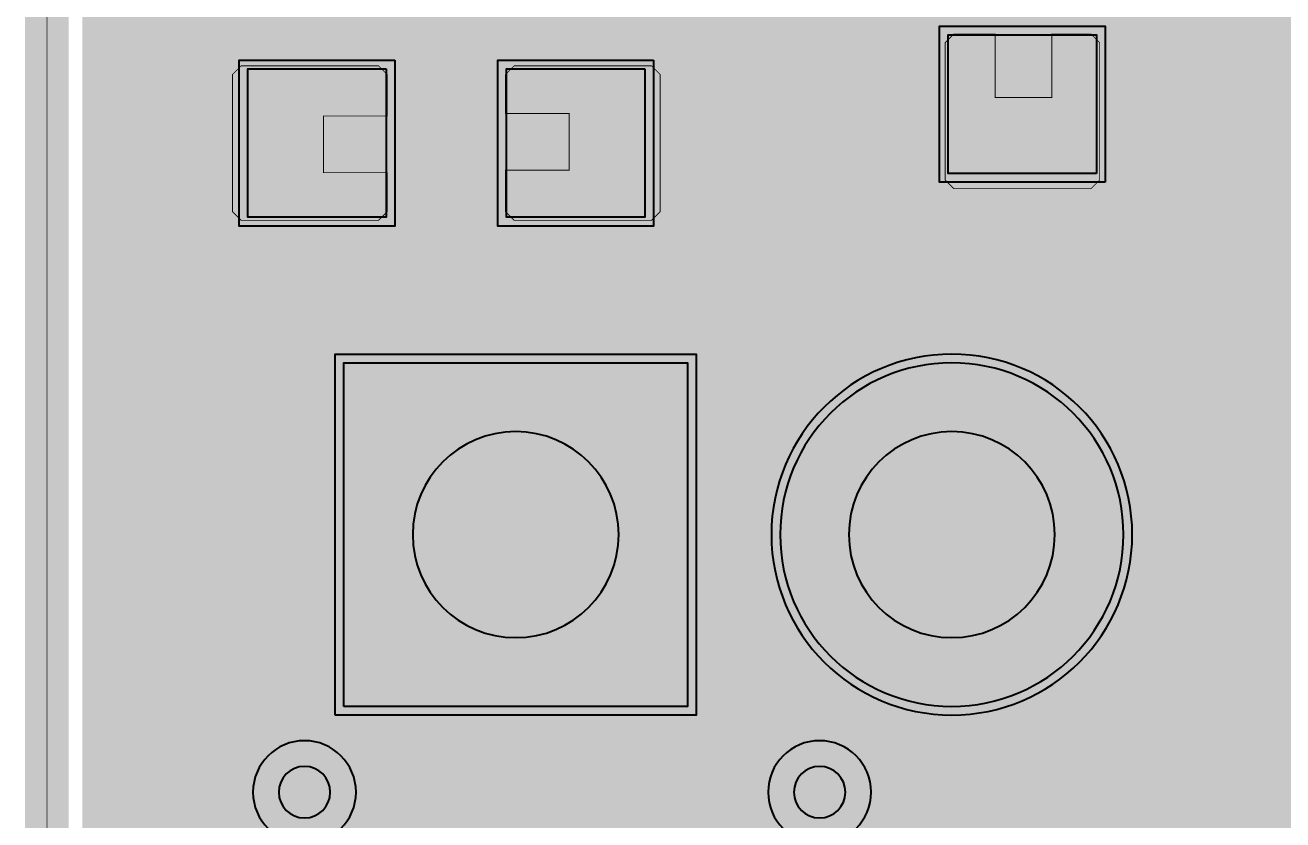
# Model space of a CAD drawing. Header units: millimetres. Extents: x -40 to 40, y -51 to 50.
# Drawn here: x -40.13 to -32.8, y -17.66 to -13.03 of the extents above; entities that cross this region are included whole.
import ezdxf

# ---------------------------------------------------------------- set-up
doc = ezdxf.new("R2010")
doc.units = ezdxf.units.MM
doc.header["$MEASUREMENT"] = 0
for name, color, linetype, true_color in [('Board-Outline-Layer', 7, 'Continuous', 0xff00ff), ('Bottom-Layer', 7, 'Continuous', 0x0000ff), ('Bottom-Paste-Mask-Layer', 7, 'Continuous', 0x800000), ('Bottom-Solder-Mask-Layer', 7, 'Continuous', 0xaa00ff), ('Hole-Layer', 7, 'Continuous', 0x222222), ('Inner1', 7, 'Continuous', 0x999966), ('Inner2', 7, 'Continuous', 0x008000), ('Multi-Layer', 7, 'Continuous', 0xc0c0c0), ('Top-Layer', 7, 'Continuous', 0xff0000), ('Top-Paste-Mask-Layer', 7, 'Continuous', 0x808080), ('Top-Silkscreen-Layer', 7, 'Continuous', 0xffcc00), ('Top-Solder-Mask-Layer', 7, 'Continuous', 0x800080)]:
    doc.layers.add(name, color=color, linetype=linetype, true_color=true_color)

msp = doc.modelspace()

# ---------------------------------------------------------------- hatches: boundary and pattern name
at = {"layer": 'Bottom-Layer'}
for points in [[(39.7689, 49.769), (39.7689, 29.1042), (33.5001, 29.1042), (33.4264, 29.0737), (33.3959, 29.0001), (33.3959, 14), (33.4264, 13.9264), (33.5001, 13.8959), (39.7689, 13.8959), (39.7689, -49.769), (-39.7689, -49.769), (-39.7689, 49.769)], [(-36.2701, -17.2312), (-36.1066, -17.1635), (-36.0389, -17), (-36.0389, -15), (-36.1066, -14.8366), (-36.2701, -14.7689), (-38.2701, -14.7689), (-38.4335, -14.8366), (-38.5012, -15), (-38.5012, -17), (-38.4335, -17.1635), (-38.2701, -17.2312)], [(-26.3239, -21.6271), (-26.1763, -21.3404), (-26.2218, -21.0211), (-26.4435, -20.787), (-26.7599, -20.7243), (-31.719, -15.7652), (-31.8265, -15.6934), (-31.9533, -15.6681), (-33.5445, -15.6681), (-33.7364, -15.2731), (-34.0548, -14.9706), (-34.4591, -14.7991), (-34.8978, -14.7804), (-35.3152, -14.9168), (-35.6582, -15.1911), (-35.883, -15.5683), (-35.9612, -16.0005), (-35.8827, -16.4326), (-35.6576, -16.8096), (-35.3144, -17.0837), (-34.8969, -17.2198), (-34.4582, -17.2008), (-34.054, -17.0289), (-33.7359, -16.7262), (-33.5443, -16.3311), (-32.0906, -16.3311), (-27.228, -21.1937), (-27.1644, -21.5099), (-26.9296, -21.731), (-26.6102, -21.7755)], [(-38.2701, -17), (-38.2701, -15), (-36.2701, -15), (-36.2701, -17)], [(-35.7301, -16, 1), (-33.7301, -16, 1)]]:
    msp.add_hatch(color=256, dxfattribs=at).paths.add_polyline_path(points)
at = {"layer": 'Bottom-Paste-Mask-Layer'}
for points in [[(-38.2701, -17), (-38.2701, -15), (-36.2701, -15), (-36.2701, -17)], [(-35.7301, -16, 1), (-33.7301, -16, 1)]]:
    msp.add_hatch(color=256, dxfattribs=at).paths.add_polyline_path(points)
at = {"layer": 'Bottom-Solder-Mask-Layer'}
for points in [[(-38.3209, -17.0508), (-38.3209, -14.9492), (-36.2193, -14.9492), (-36.2193, -17.0508)], [(-35.7809, -16, 1), (-33.6793, -16, 1)]]:
    msp.add_hatch(color=256, dxfattribs=at).paths.add_polyline_path(points)
at = {"layer": 'Hole-Layer'}
for points in [[(-37.8701, -16, 1), (-36.6701, -16, 1)], [(-35.3301, -16, 1), (-34.1301, -16, 1)]]:
    msp.add_hatch(color=256, dxfattribs=at).paths.add_polyline_path(points)
at = {"layer": 'Inner1'}
for points in [[(39.7689, 49.769), (39.7689, 29.1042), (33.5001, 29.1042), (33.4264, 29.0737), (33.3959, 29.0001), (33.3959, 14), (33.4264, 13.9264), (33.5001, 13.8959), (39.7689, 13.8959), (39.7689, -49.769), (-39.7689, -49.769), (-39.7689, 49.769)], [(-36.2701, -17.2312), (-36.1066, -17.1635), (-36.0389, -17), (-36.0389, -15), (-36.1066, -14.8366), (-36.2701, -14.7689), (-38.2701, -14.7689), (-38.4335, -14.8366), (-38.5012, -15), (-38.5012, -17), (-38.4335, -17.1635), (-38.2701, -17.2312)], [(-35.9612, -16), (-35.8675, -16.4712), (-35.6006, -16.8706), (-35.2012, -17.1375), (-34.7301, -17.2312), (-34.2589, -17.1375), (-33.8595, -16.8706), (-33.5926, -16.4712), (-33.4989, -16), (-33.5926, -15.5289), (-33.8595, -15.1295), (-34.2589, -14.8626), (-34.7301, -14.7689), (-35.2012, -14.8626), (-35.6006, -15.1295), (-35.8675, -15.5289)]]:
    msp.add_hatch(color=256, dxfattribs=at).paths.add_polyline_path(points)
at = {"layer": 'Inner2'}
for points in [[(39.7689, 49.769), (39.7689, 29.1042), (33.5001, 29.1042), (33.4264, 29.0737), (33.3959, 29.0001), (33.3959, 14), (33.4264, 13.9264), (33.5001, 13.8959), (39.7689, 13.8959), (39.7689, -49.769), (-39.7689, -49.769), (-39.7689, 49.769)], [(-36.2701, -17.2312), (-36.1066, -17.1635), (-36.0389, -17), (-36.0389, -15), (-36.1066, -14.8366), (-36.2701, -14.7689), (-38.2701, -14.7689), (-38.4335, -14.8366), (-38.5012, -15), (-38.5012, -17), (-38.4335, -17.1635), (-38.2701, -17.2312)], [(-35.9612, -16), (-35.8675, -16.4712), (-35.6006, -16.8706), (-35.2012, -17.1375), (-34.7301, -17.2312), (-34.2589, -17.1375), (-33.8595, -16.8706), (-33.5926, -16.4712), (-33.4989, -16), (-33.5926, -15.5289), (-33.8595, -15.1295), (-34.2589, -14.8626), (-34.7301, -14.7689), (-35.2012, -14.8626), (-35.6006, -15.1295), (-35.8675, -15.5289)]]:
    msp.add_hatch(color=256, dxfattribs=at).paths.add_polyline_path(points)
at = {"layer": 'Multi-Layer'}
for points in [[(-38.2701, -17), (-38.2701, -15), (-36.2701, -15), (-36.2701, -17)], [(-38.2701, -17), (-38.2701, -15), (-36.2701, -15), (-36.2701, -17)], [(-38.2701, -17), (-38.2701, -15), (-36.2701, -15), (-36.2701, -17)], [(-35.7301, -16, 1), (-33.7301, -16, 1)], [(-35.7301, -16, 1), (-33.7301, -16, 1)], [(-35.7301, -16, 1), (-33.7301, -16, 1)]]:
    msp.add_hatch(color=256, dxfattribs=at).paths.add_polyline_path(points)
at = {"layer": 'Top-Layer'}
for points in [[(39.7689, 49.769), (39.7689, 29.1042), (33.5001, 29.1042), (33.4264, 29.0737), (33.3959, 29.0001), (33.3959, 28.1773), (33.125, 28.1773), (33.0132, 28.1594), (32.9126, 28.1075), (32.812, 28.1594), (32.7002, 28.1773), (32.3002, 28.1773), (32.1956, 28.1616), (32.1001, 28.1162), (32.0046, 28.1616), (31.9001, 28.1773), (31.5001, 28.1773), (31.3345, 28.1367), (31.2065, 28.0242), (31.1548, 28.0437), (31.1, 28.0503), (30.7, 28.0503), (30.5846, 28.0194), (30.5, 27.9351), (30.4155, 28.0194), (30.3001, 28.0503), (29.9001, 28.0503), (29.7847, 28.0194), (29.7001, 27.9349), (29.6155, 28.0194), (29.5, 28.0503), (29.1, 28.0503), (28.9847, 28.0194), (28.9001, 27.9351), (28.8155, 28.0194), (28.7002, 28.0503), (28.3002, 28.0503), (28.1847, 28.0194), (28.1001, 27.9349), (28.0155, 28.0194), (27.9001, 28.0503), (27.5001, 28.0503), (27.3846, 28.0194), (27.3, 27.9349), (27.2154, 28.0194), (27.1, 28.0503), (26.7, 28.0503), (26.5846, 28.0194), (26.5, 27.9351), (26.4155, 28.0194), (26.3001, 28.0503), (25.9001, 28.0503), (25.7847, 28.0194), (25.7001, 27.9349), (25.6155, 28.0194), (25.5, 28.0503), (25.1, 28.0503), (25.0452, 28.0437), (24.9935, 28.0242), (24.8654, 28.1367), (24.6999, 28.1773), (24.2999, 28.1773), (24.2026, 28.1638), (24.1125, 28.1243), (24.0225, 28.1638), (23.9251, 28.1773), (23.2251, 28.1773), (23.1458, 28.1684), (23.0705, 28.1422), (23.003, 28.2679), (22.9044, 28.3711), (22.9044, 30.363), (23.0668, 30.5253), (23.117, 30.5071), (23.1702, 30.5009), (23.9766, 30.5009), (24.1401, 30.5686), (24.2078, 30.7321), (24.2078, 31.5961), (24.1401, 31.7595), (23.9766, 31.8272), (23.1702, 31.8272), (23.0067, 31.7595), (22.939, 31.5961), (22.939, 31.4947), (22.8096, 31.4674), (22.7011, 31.3917), (22.7011, 31.5961), (22.6821, 31.6876), (22.6285, 31.7642), (23.0634, 32.1991), (23.1152, 32.1796), (23.1702, 32.1729), (23.9766, 32.1729), (24.1401, 32.2406), (24.2078, 32.4041), (24.2078, 32.5059), (24.5899, 32.5059), (24.5899, 32.4101), (24.6576, 32.2466), (24.821, 32.1789), (24.8909, 32.1789), (24.8909, 31.8212), (24.821, 31.8212), (24.6576, 31.7535), (24.5899, 31.5901), (24.5899, 30.6901), (24.6324, 30.5565), (24.7442, 30.4721), (24.6906, 30.2112), (24.7703, 29.9571), (24.9633, 29.7737), (25.2211, 29.7069), (25.4788, 29.7737), (25.6718, 29.9572), (25.7515, 30.2112), (25.6979, 30.4721), (25.8097, 30.5565), (25.8522, 30.6901), (25.8522, 31.5901), (25.7845, 31.7535), (25.621, 31.8212), (25.5532, 31.8212), (25.5532, 32.1789), (25.621, 32.1789), (25.7845, 32.2466), (25.8522, 32.4101), (25.8522, 33.3101), (25.7845, 33.4735), (25.621, 33.5412), (24.821, 33.5412), (24.6576, 33.4735), (24.5899, 33.3101), (24.5899, 33.1682), (24.2078, 33.1682), (24.2078, 33.2681), (24.1401, 33.4315), (23.9766, 33.4992), (23.1702, 33.4992), (23.0067, 33.4315), (22.939, 33.2681), (22.939, 33.1682), (22.8095, 33.141), (22.7011, 33.0652), (22.7011, 33.2681), (22.6334, 33.4315), (22.4699, 33.4992), (21.7265, 33.4992), (21.6168, 33.711), (21.4255, 33.8534), (21.1911, 33.8978), (20.9609, 33.8351), (20.7814, 33.678), (20.6888, 33.4582), (19.949, 33.4582), (19.77, 33.4102), (19.6389, 33.2792), (19.5909, 33.1001), (19.5909, 32.3001), (19.6389, 32.121), (19.77, 31.9899), (19.949, 31.9419), (20.849, 31.9419), (21.0281, 31.9899), (21.1592, 32.121), (21.2072, 32.3001), (21.2072, 32.5963), (21.3111, 32.5296), (21.4323, 32.5056), (21.4323, 32.4041), (21.5, 32.2406), (21.6634, 32.1729), (22.1006, 32.1729), (22.0849, 32.1572), (22.067, 32.1572), (21.8333, 32.0606), (21.7359, 31.8272), (21.6634, 31.8272), (21.5, 31.7595), (21.4323, 31.5961), (21.4323, 30.8318), (21.0699, 30.8318), (21.0776, 30.8655), (21.0802, 30.9), (21.0802, 31.7), (21.0125, 31.8635), (20.849, 31.9312), (19.949, 31.9312), (19.7856, 31.8635), (19.7179, 31.7), (19.7179, 30.9), (19.7856, 30.7366), (19.949, 30.6689), (20.0672, 30.6689), (20.0928, 30.5429), (20.1643, 30.4361), (20.3217, 30.2787), (20.2264, 30.0306), (20.2631, 29.7673), (20.4228, 29.5548), (20.4228, 20.5841), (20.4481, 20.4573), (20.5199, 20.3497), (22.7856, 18.084), (22.8931, 18.0122), (23.02, 17.9869), (23.0355, 17.9869), (23.0687, 17.9489), (23.1094, 17.919), (23.0681, 17.8886), (23.0346, 17.8498), (23.02, 17.8498), (22.8931, 17.8246), (22.7856, 17.7527), (22.7059, 17.673), (22.4829, 17.6401), (22.2937, 17.5178), (22.1722, 17.3281), (22.1403, 17.105), (22.2037, 16.8888), (22.351, 16.7184), (22.2636, 16.5052), (22.2747, 16.2752), (22.2549, 16.2769), (22.2351, 16.2775), (19.5122, 16.2775), (19.3859, 16.2525), (19.2787, 16.1813), (19.0249, 15.9293), (18.9795, 15.9439), (18.932, 15.9488), (18.068, 15.9488), (17.9046, 15.8811), (17.8369, 15.7176), (17.8369, 15.6451), (17.6035, 15.5475), (17.5069, 15.3136), (17.5069, 15.0172), (17.499, 15.0152), (17.4912, 15.013), (17.4912, 15.7176), (17.4235, 15.8811), (17.26, 15.9488), (16.396, 15.9488), (16.2326, 15.8811), (16.1649, 15.7176), (16.1649, 15.1332), (15.8647, 15.095), (15.6341, 14.8991), (15.5479, 14.609), (15.6341, 14.319), (15.8647, 14.1231), (16.1649, 14.0849), (16.1649, 13.4044), (16.2326, 13.241), (16.396, 13.1733), (16.4959, 13.1733), (16.4959, 12.8268), (16.396, 12.8268), (16.2326, 12.7591), (16.1649, 12.5956), (16.1649, 11.7891), (16.2326, 11.6257), (16.396, 11.558), (17.26, 11.558), (17.4235, 11.6257), (17.4912, 11.7891), (17.4912, 12.5956), (17.4235, 12.7591), (17.26, 12.8268), (17.1582, 12.8268), (17.1582, 13.1733), (17.26, 13.1733), (17.4235, 13.241), (17.4912, 13.4044), (17.4912, 13.4759), (17.8369, 13.4759), (17.8369, 13.4044), (17.9046, 13.241), (18.068, 13.1733), (18.1699, 13.1733), (18.1699, 12.8268), (18.068, 12.8268), (17.9046, 12.7591), (17.8369, 12.5956), (17.8369, 11.7891), (17.9046, 11.6257), (18.068, 11.558), (18.932, 11.558), (19.0955, 11.6257), (19.1632, 11.7891), (19.1632, 11.8609), (19.5089, 11.8609), (19.5089, 11.7891), (19.5766, 11.6257), (19.74, 11.558), (20.604, 11.558), (20.7675, 11.6257), (20.8352, 11.7891), (20.8352, 11.8609), (20.8917, 11.8661), (20.9465, 11.8809), (21.2109, 11.8988), (21.4338, 12.0422), (21.5596, 12.2754), (21.5571, 12.5404), (21.4269, 12.7712), (21.2013, 12.9103), (20.9366, 12.9232), (20.6986, 12.8065), (20.6524, 12.8216), (20.604, 12.8268), (19.74, 12.8268), (19.5766, 12.7591), (19.5089, 12.5956), (19.5089, 12.5232), (19.1632, 12.5232), (19.1632, 12.5956), (19.0955, 12.7591), (18.932, 12.8268), (18.8322, 12.8268), (18.8322, 13.1733), (18.932, 13.1733), (19.0955, 13.241), (19.1632, 13.4044), (19.1632, 14.1089), (19.299, 14.1089), (19.4105, 14.1282), (19.5089, 14.1839), (19.5089, 13.4044), (19.5766, 13.241), (19.74, 13.1733), (20.604, 13.1733), (20.7675, 13.241), (20.8352, 13.4044), (20.8352, 14.1084), (21.4082, 14.1084), (21.6667, 13.9324), (21.9794, 13.9324), (22.2379, 14.1084), (24.2797, 14.1084), (24.2024, 14.0481), (24.1374, 13.9747), (23.847, 14.0813), (23.5464, 14.0081), (23.3377, 13.7798), (23.2915, 13.4738), (23.4237, 13.1941), (23.6893, 13.0355), (23.9982, 13.0517), (24.2457, 13.2374), (24.5471, 13.1302), (24.8554, 13.2156), (25.0587, 13.4625), (25.0834, 13.7814), (25.5441, 14.2422), (25.6568, 14.0761), (25.8231, 13.9637), (24.6786, 12.8206), (24.6232, 12.8206), (24.4016, 12.983), (24.1284, 13.013), (23.8768, 12.9025), (23.7142, 12.681), (23.684, 12.4078), (23.7943, 12.1562), (24.0157, 11.9933), (24.2888, 11.9629), (23.3425, 11.0172), (20.8352, 11.0172), (20.8352, 11.0889), (20.7675, 11.2523), (20.604, 11.32), (19.74, 11.32), (19.5766, 11.2523), (19.5089, 11.0889), (19.5089, 10.2824), (19.565, 10.1315), (19.706, 10.0538), (19.641, 9.7897), (19.7152, 9.5281), (19.9092, 9.3375), (20.172, 9.2679), (20.4349, 9.3375), (20.6289, 9.5281), (20.7031, 9.7897), (20.6381, 10.0538), (20.7791, 10.1315), (20.8352, 10.2824), (20.8352, 10.3542), (23.4797, 10.3542), (23.6065, 10.3794), (23.714, 10.4512), (27.9355, 14.6702), (27.9547, 14.6911), (27.972, 14.7135), (28.0422, 14.5018), (28.193, 14.3376), (28.398, 14.2498), (28.621, 14.2538), (28.8226, 14.3491), (28.9674, 14.5187), (28.9674, 2.4892), (27.3921, 0.914), (27.076, 0.8502), (26.855, 0.6154), (26.8106, 0.2959), (26.9592, 0.0097), (27.246, -0.1378), (27.5652, -0.0922), (27.7993, 0.1297), (27.8618, 0.4461), (29.5333, 2.1176), (29.6051, 2.2251), (29.6304, 2.3519), (29.6304, 15.0281), (29.6694, 15.0618), (29.7001, 15.1032), (29.7847, 15.0188), (29.9001, 14.9879), (30.3001, 14.9879), (30.4155, 15.0187), (30.5, 15.103), (30.5846, 15.0187), (30.7, 14.9879), (31.1, 14.9879), (31.2154, 15.0188), (31.3, 15.1032), (31.3846, 15.0188), (31.5001, 14.9879), (31.9001, 14.9879), (32.0155, 15.0188), (32.1001, 15.1032), (32.1847, 15.0188), (32.3002, 14.9879), (32.7002, 14.9879), (32.7649, 14.9971), (32.8245, 15.0242), (32.954, 14.9043), (33.125, 14.8608), (33.3959, 14.8608), (33.3959, 14), (33.4264, 13.9264), (33.5001, 13.8959), (39.7689, 13.8959), (39.7689, -49.769), (-39.7689, -49.769), (-39.7689, 49.769)], [(-39.0618, -13.288), (-39.0618, -14.152), (-38.9941, -14.3155), (-38.8307, -14.3832), (-38.0242, -14.3832), (-37.8608, -14.3155), (-37.7931, -14.152), (-37.7931, -13.288), (-37.8608, -13.1246), (-38.0242, -13.0569), (-38.2766, -13.0569), (-38.282, -12.6984), (-38.1696, -12.614), (-38.1269, -12.4801), (-38.1269, -11.4426), (-38.1708, -11.3071), (-38.2858, -11.2231), (-38.2703, -9.6495), (-38.1712, -9.5505), (-38.1712, -10.2774), (-38.125, -10.4161), (-38.0049, -10.4993), (-38.0049, -10.5056), (-37.9078, -10.7399), (-37.6734, -10.837), (-37.1098, -10.837), (-36.7357, -11.2115), (-36.9901, -11.2115), (-37.1536, -11.2792), (-37.2213, -11.4426), (-37.2213, -12.4801), (-37.2, -12.5769), (-37.1402, -12.6559), (-37.1545, -12.67), (-37.2274, -12.778), (-37.2531, -12.9059), (-37.2531, -13.0569), (-37.3239, -13.0569), (-37.4874, -13.1246), (-37.5551, -13.288), (-37.5551, -14.152), (-37.4874, -14.3155), (-37.3239, -14.3832), (-37.2531, -14.3832), (-37.1554, -14.6165), (-36.9216, -14.7131), (-36.4872, -14.7131), (-36.4313, -14.7689), (-38.2701, -14.7689), (-38.4335, -14.8366), (-38.5012, -15), (-38.5012, -17), (-38.4335, -17.1635), (-38.2701, -17.2312), (-37.601, -17.2312), (-37.5754, -17.3568), (-37.504, -17.4633), (-37.3318, -17.6355), (-37.3318, -18.4737), (-37.6811, -18.6758), (-37.9261, -18.9965), (-38.0293, -19.3867), (-37.9747, -19.7866), (-37.7709, -20.1349), (-37.449, -20.3783), (-37.0583, -20.4795), (-36.6587, -20.423), (-36.3114, -20.2175), (-36.0696, -19.8944), (-35.8183, -20.2697), (-35.4425, -20.5204), (-34.9994, -20.6082), (-34.5564, -20.5198), (-34.1809, -20.2687), (-33.93, -19.8931), (-33.8419, -19.45), (-33.93, -19.007), (-34.1809, -18.6314), (-34.5564, -18.3803), (-34.9994, -18.2919), (-35.4425, -18.3797), (-35.8183, -18.6304), (-36.0696, -19.0057), (-36.3154, -18.679), (-36.6689, -18.4735), (-36.6689, -17.4982), (-36.6941, -17.3713), (-36.7659, -17.2638), (-36.7986, -17.2312), (-36.2701, -17.2312), (-36.1066, -17.1635), (-36.0389, -17), (-36.0389, -15.1607), (-35.803, -15.3963), (-35.9466, -15.8112), (-35.9355, -16.2503), (-35.771, -16.6574), (-35.474, -16.981), (-35.0824, -17.1797), (-34.646, -17.2283), (-34.2202, -17.1206), (-33.8593, -16.8704), (-33.6092, -16.5094), (-33.5018, -16.0836), (-33.5506, -15.6472), (-33.7495, -15.2556), (-34.0731, -14.9588), (-34.4804, -14.7945), (-34.9194, -14.7835), (-35.3343, -14.9274), (-36.1159, -14.147), (-36.1944, -14.089), (-36.2863, -14.0563), (-36.2863, -13.288), (-36.354, -13.1246), (-36.5175, -13.0569), (-36.5901, -13.0569), (-36.5901, -13.0444), (-36.4906, -12.9462), (-36.4176, -12.8381), (-36.392, -12.7103), (-36.392, -12.7016), (-36.2728, -12.6182), (-36.227, -12.4801), (-36.227, -11.7208), (-34.9593, -12.9898), (-34.9764, -13.0387), (-34.9822, -13.0902), (-34.9822, -13.8966), (-34.9145, -14.0601), (-34.7511, -14.1278), (-33.8871, -14.1278), (-33.7236, -14.0601), (-33.6559, -13.8966), (-33.6559, -13.0902), (-33.7236, -12.9267), (-33.8871, -12.859), (-33.9866, -12.859), (-34.0134, -12.7297), (-34.0885, -12.621), (-33.8871, -12.621), (-33.7236, -12.5533), (-33.6559, -12.3899), (-33.6559, -11.5834), (-33.7236, -11.42), (-33.8871, -11.3523), (-33.9877, -11.3523), (-34.0173, -11.2401), (-34.0837, -11.1449), (-34.1378, -11.0909), (-34.056, -11.1224), (-33.9689, -11.1332), (-33.1625, -11.1332), (-32.9834, -11.0852), (-32.8523, -10.9541), (-32.8043, -10.775), (-32.8043, -9.911), (-32.8523, -9.7319), (-32.9834, -9.6009), (-33.1625, -9.5529), (-33.9689, -9.5529), (-34.148, -9.6009), (-34.2791, -9.7319), (-34.3271, -9.911), (-34.3271, -10.775), (-34.3163, -10.862), (-34.2848, -10.9438), (-34.4385, -10.7901), (-34.4382, -10.7826), (-34.4381, -10.775), (-34.4381, -9.911), (-34.5058, -9.7476), (-34.6692, -9.6799), (-34.741, -9.6799), (-34.7663, -9.5555), (-34.8366, -9.4497), (-34.9366, -9.3484), (-34.9366, -9.334), (-34.778, -9.2638), (-34.7129, -9.103), (-34.7129, -8.103), (-34.778, -7.9422), (-34.9366, -7.872), (-34.9366, -7.3872), (-34.872, -7.3258), (-34.8187, -7.2545), (-34.74, -7.3133), (-34.6441, -7.3342), (-33.9941, -7.3342), (-33.8306, -7.2665), (-33.7629, -7.103), (-33.7629, -6.103), (-33.8306, -5.9396), (-33.9941, -5.8719), (-34.5764, -5.8719), (-35.0646, -5.3782), (-35.1725, -5.3054), (-35.3001, -5.2799), (-37.5501, -5.2799), (-37.6768, -5.3051), (-37.7842, -5.3769), (-37.9092, -5.5018), (-37.9415, -5.4974), (-37.9741, -5.4959), (-38.7741, -5.4959), (-38.9532, -5.5439), (-39.0843, -5.6749), (-39.1322, -5.854), (-39.1322, -6.754), (-39.0843, -6.9331), (-38.9532, -7.0642), (-38.7741, -7.1122), (-38.0312, -7.1122), (-38.0312, -7.2099), (-38.8307, -7.2099), (-39.0097, -7.2579), (-39.1408, -7.3889), (-39.1888, -7.568), (-39.1888, -8.432), (-39.1408, -8.6111), (-39.0097, -8.7422), (-38.8307, -8.7902), (-38.3475, -8.7902), (-38.8342, -9.2769), (-38.9054, -9.3828), (-38.9312, -9.5078), (-38.948, -11.2189), (-39.0728, -11.3012), (-39.1212, -11.4426), (-39.1212, -12.4801), (-39.0716, -12.6231), (-38.9442, -12.7048), (-38.9385, -13.0836), (-39.0286, -13.1687)], [(-33.8871, -13.8966), (-34.7511, -13.8966), (-34.7511, -13.0902), (-33.8871, -13.0902)], [(-38.0242, -13.288), (-38.0242, -14.152), (-38.8307, -14.152), (-38.8307, -13.288)], [(-36.5175, -13.288), (-36.5175, -14.152), (-37.3239, -14.152), (-37.3239, -13.288)], [(-38.2701, -17), (-38.2701, -15), (-36.2701, -15), (-36.2701, -17)], [(-35.7301, -16, 1), (-33.7301, -16, 1)]]:
    msp.add_hatch(color=256, dxfattribs=at).paths.add_polyline_path(points)
at = {"layer": 'Top-Paste-Mask-Layer'}
for points in [[(-33.8691, -13.935), (-33.9191, -13.985), (-34.7191, -13.985), (-34.7691, -13.935), (-34.7691, -13.135), (-34.7191, -13.085), (-34.4771, -13.085), (-34.4771, -13.455), (-34.1471, -13.455), (-34.1471, -13.085), (-33.9191, -13.085), (-33.8691, -13.135)], [(-33.8691, -13.935), (-33.9191, -13.985), (-34.7191, -13.985), (-34.7691, -13.935), (-34.7691, -13.135), (-34.7191, -13.085), (-34.4771, -13.085), (-34.4771, -13.455), (-34.1471, -13.455), (-34.1471, -13.085), (-33.9191, -13.085), (-33.8691, -13.135)], [(-38.8691, -14.17), (-38.9191, -14.12), (-38.9191, -13.32), (-38.8691, -13.27), (-38.0691, -13.27), (-38.0191, -13.32), (-38.0191, -13.562), (-38.3891, -13.562), (-38.3891, -13.892), (-38.0191, -13.892), (-38.0191, -14.12), (-38.0691, -14.17)], [(-38.8691, -14.17), (-38.9191, -14.12), (-38.9191, -13.32), (-38.8691, -13.27), (-38.0691, -13.27), (-38.0191, -13.32), (-38.0191, -13.562), (-38.3891, -13.562), (-38.3891, -13.892), (-38.0191, -13.892), (-38.0191, -14.12), (-38.0691, -14.17)], [(-36.4791, -13.27), (-36.4291, -13.3201), (-36.4291, -14.1201), (-36.4791, -14.17), (-37.2791, -14.17), (-37.3291, -14.1201), (-37.3291, -13.878), (-36.9591, -13.878), (-36.9591, -13.548), (-37.3291, -13.548), (-37.3291, -13.3201), (-37.2791, -13.27)], [(-36.4791, -13.27), (-36.4291, -13.3201), (-36.4291, -14.1201), (-36.4791, -14.17), (-37.2791, -14.17), (-37.3291, -14.1201), (-37.3291, -13.878), (-36.9591, -13.878), (-36.9591, -13.548), (-37.3291, -13.548), (-37.3291, -13.3201), (-37.2791, -13.27)], [(-38.2701, -17), (-38.2701, -15), (-36.2701, -15), (-36.2701, -17)], [(-35.7301, -16, 1), (-33.7301, -16, 1)]]:
    msp.add_hatch(color=256, dxfattribs=at).paths.add_polyline_path(points)
at = {"layer": 'Top-Solder-Mask-Layer'}
for points in [[(-33.8363, -13.9474), (-34.8019, -13.9474), (-34.8019, -13.0394), (-33.8363, -13.0394)], [(-37.9734, -13.2372), (-37.9734, -14.2028), (-38.8815, -14.2028), (-38.8815, -13.2372)], [(-36.4667, -13.2372), (-36.4667, -14.2028), (-37.3747, -14.2028), (-37.3747, -13.2372)], [(-38.3209, -17.0508), (-38.3209, -14.9492), (-36.2193, -14.9492), (-36.2193, -17.0508)], [(-35.7809, -16, 1), (-33.6793, -16, 1)]]:
    msp.add_hatch(color=256, dxfattribs=at).paths.add_polyline_path(points)

# ---------------------------------------------------------------- linework, layer by layer
at = {"layer": 'Board-Outline-Layer', "const_width": 0.254}
msp.add_lwpolyline([(-40.0001, -50.0001), (-40.0001, 50.0001), (40.0001, 50.0001), (40.0001, -50.0001)], close=True, dxfattribs=at)
at = {"layer": 'Bottom-Layer'}
for points, const_width in [([(-40.0002, -50.0002), (-40.0002, 50.0002), (40.0002, 50.0002), (40.0002, -50.0002)], 0.00508), ([(39.7689, 49.769), (39.7689, 29.1042), (33.5001, 29.1042), (33.4264, 29.0737), (33.3959, 29.0001), (33.3959, 14), (33.4264, 13.9264), (33.5001, 13.8959), (39.7689, 13.8959), (39.7689, -49.769), (-39.7689, -49.769), (-39.7689, 49.769)], 0.0508), ([(-36.2701, -17.2312), (-36.1066, -17.1635), (-36.0389, -17), (-36.0389, -15), (-36.1066, -14.8366), (-36.2701, -14.7689), (-38.2701, -14.7689), (-38.4335, -14.8366), (-38.5012, -15), (-38.5012, -17), (-38.4335, -17.1635), (-38.2701, -17.2312)], 0.0508)]:
    msp.add_lwpolyline(points, close=True, dxfattribs=dict(at, const_width=const_width))
for points, const_width in [([(-31.9533, -15.6681), (-33.5445, -15.6681), (-33.7364, -15.2731), (-34.0548, -14.9706), (-34.4591, -14.7991), (-34.8978, -14.7804), (-35.3152, -14.9168), (-35.6582, -15.1911), (-35.883, -15.5683), (-35.9612, -16.0005), (-35.8827, -16.4326), (-35.6576, -16.8096), (-35.3144, -17.0837), (-34.8969, -17.2198), (-34.4582, -17.2008), (-34.054, -17.0289), (-33.7359, -16.7262), (-33.5443, -16.3311), (-32.0906, -16.3311)], 0.0508), ([(-31.9533, -15.9996), (-34.7296, -15.9996)], 0.2007)]:
    msp.add_lwpolyline(points, dxfattribs=dict(at, const_width=const_width))
msp.add_lwpolyline([(-38.2701, -17), (-38.2701, -15), (-36.2701, -15), (-36.2701, -17)], close=True, dxfattribs=at)
msp.add_lwpolyline([(-35.7301, -16, 1), (-33.7301, -16, 1)], format="xyb", close=True, dxfattribs=at)
at = {"layer": 'Bottom-Paste-Mask-Layer'}
msp.add_lwpolyline([(-38.2701, -17), (-38.2701, -15), (-36.2701, -15), (-36.2701, -17)], close=True, dxfattribs=at)
msp.add_lwpolyline([(-35.7301, -16, 1), (-33.7301, -16, 1)], format="xyb", close=True, dxfattribs=at)
at = {"layer": 'Bottom-Solder-Mask-Layer'}
msp.add_lwpolyline([(-38.3209, -17.0508), (-38.3209, -14.9492), (-36.2193, -14.9492), (-36.2193, -17.0508)], close=True, dxfattribs=at)
msp.add_lwpolyline([(-35.7809, -16, 1), (-33.6793, -16, 1)], format="xyb", close=True, dxfattribs=at)
for points in [[(-38.8001, -17.5, 1), (-38.2001, -17.5), (-38.2001, -17.5, 1), (-38.8001, -17.5)], [(-35.8001, -17.5, 1), (-35.2001, -17.5), (-35.2001, -17.5, 1), (-35.8001, -17.5)]]:
    msp.add_lwpolyline(points, format="xyb", dxfattribs=at)
at = {"layer": 'Hole-Layer'}
for points in [[(-37.8701, -16, 1), (-36.6701, -16, 1)], [(-35.3301, -16, 1), (-34.1301, -16, 1)], [(-38.6501, -17.5, 1), (-38.3501, -17.5, 1)], [(-35.6501, -17.5, 1), (-35.3501, -17.5, 1)]]:
    msp.add_lwpolyline(points, format="xyb", close=True, dxfattribs=at)
at = {"layer": 'Inner1'}
for points, const_width in [([(-40.0002, -50.0002), (-40.0002, 50.0002), (40.0002, 50.0002), (40.0002, -50.0002)], 0.00508), ([(39.7689, 49.769), (39.7689, 29.1042), (33.5001, 29.1042), (33.4264, 29.0737), (33.3959, 29.0001), (33.3959, 14), (33.4264, 13.9264), (33.5001, 13.8959), (39.7689, 13.8959), (39.7689, -49.769), (-39.7689, -49.769), (-39.7689, 49.769)], 0.0508), ([(-36.2701, -17.2312), (-36.1066, -17.1635), (-36.0389, -17), (-36.0389, -15), (-36.1066, -14.8366), (-36.2701, -14.7689), (-38.2701, -14.7689), (-38.4335, -14.8366), (-38.5012, -15), (-38.5012, -17), (-38.4335, -17.1635), (-38.2701, -17.2312)], 0.0508), ([(-35.9612, -16), (-35.8675, -16.4712), (-35.6006, -16.8706), (-35.2012, -17.1375), (-34.7301, -17.2312), (-34.2589, -17.1375), (-33.8595, -16.8706), (-33.5926, -16.4712), (-33.4989, -16), (-33.5926, -15.5289), (-33.8595, -15.1295), (-34.2589, -14.8626), (-34.7301, -14.7689), (-35.2012, -14.8626), (-35.6006, -15.1295), (-35.8675, -15.5289)], 0.0508)]:
    msp.add_lwpolyline(points, close=True, dxfattribs=dict(at, const_width=const_width))
at = {"layer": 'Inner2'}
for points, const_width in [([(-40.0002, -50.0002), (-40.0002, 50.0002), (40.0002, 50.0002), (40.0002, -50.0002)], 0.00508), ([(39.7689, 49.769), (39.7689, 29.1042), (33.5001, 29.1042), (33.4264, 29.0737), (33.3959, 29.0001), (33.3959, 14), (33.4264, 13.9264), (33.5001, 13.8959), (39.7689, 13.8959), (39.7689, -49.769), (-39.7689, -49.769), (-39.7689, 49.769)], 0.0508), ([(-36.2701, -17.2312), (-36.1066, -17.1635), (-36.0389, -17), (-36.0389, -15), (-36.1066, -14.8366), (-36.2701, -14.7689), (-38.2701, -14.7689), (-38.4335, -14.8366), (-38.5012, -15), (-38.5012, -17), (-38.4335, -17.1635), (-38.2701, -17.2312)], 0.0508), ([(-35.9612, -16), (-35.8675, -16.4712), (-35.6006, -16.8706), (-35.2012, -17.1375), (-34.7301, -17.2312), (-34.2589, -17.1375), (-33.8595, -16.8706), (-33.5926, -16.4712), (-33.4989, -16), (-33.5926, -15.5289), (-33.8595, -15.1295), (-34.2589, -14.8626), (-34.7301, -14.7689), (-35.2012, -14.8626), (-35.6006, -15.1295), (-35.8675, -15.5289)], 0.0508)]:
    msp.add_lwpolyline(points, close=True, dxfattribs=dict(at, const_width=const_width))
at = {"layer": 'Multi-Layer'}
msp.add_lwpolyline([(-38.2701, -17), (-38.2701, -15), (-36.2701, -15), (-36.2701, -17)], close=True, dxfattribs=at)
msp.add_lwpolyline([(-38.2701, -17), (-38.2701, -15), (-36.2701, -15), (-36.2701, -17)], close=True, dxfattribs=at)
msp.add_lwpolyline([(-38.2701, -17), (-38.2701, -15), (-36.2701, -15), (-36.2701, -17)], close=True, dxfattribs=at)
msp.add_lwpolyline([(-35.7301, -16, 1), (-33.7301, -16, 1)], format="xyb", close=True, dxfattribs=at)
msp.add_lwpolyline([(-35.7301, -16, 1), (-33.7301, -16, 1)], format="xyb", close=True, dxfattribs=at)
msp.add_lwpolyline([(-35.7301, -16, 1), (-33.7301, -16, 1)], format="xyb", close=True, dxfattribs=at)
for points in [[(-38.8001, -17.5, 1), (-38.2001, -17.5), (-38.2001, -17.5, 1), (-38.8001, -17.5)], [(-35.8001, -17.5, 1), (-35.2001, -17.5), (-35.2001, -17.5, 1), (-35.8001, -17.5)]]:
    msp.add_lwpolyline(points, format="xyb", dxfattribs=at)
at = {"layer": 'Top-Layer', "const_width": 0.00508}
msp.add_lwpolyline([(-40.0002, -50.0002), (-40.0002, 50.0002), (40.0002, 50.0002), (40.0002, -50.0002)], close=True, dxfattribs=at)
at = {"layer": 'Top-Layer'}
for points, const_width in [([(39.7689, 13.8959), (39.7689, -49.769), (-39.7689, -49.769), (-39.7689, 49.769)], 0.0508), ([(-38.6242, -11.9613), (-38.6001, -13.57)], 0.2), ([(-38.9442, -12.7048), (-38.9385, -13.0836), (-39.0286, -13.1687), (-39.0618, -13.288), (-39.0618, -14.152), (-38.9941, -14.3155), (-38.8307, -14.3832), (-38.0242, -14.3832), (-37.8608, -14.3155), (-37.7931, -14.152), (-37.7931, -13.288), (-37.8608, -13.1246), (-38.0242, -13.0569), (-38.2766, -13.0569), (-38.282, -12.6984)], 0.0508), ([(-36.9216, -12.9059), (-36.9216, -13.7187)], 0.2007), ([(-34.3181, -13.4926), (-34.3181, -12.8601)], 0.2007), ([(-37.2531, -12.9059), (-37.2531, -13.0569), (-37.3239, -13.0569), (-37.4874, -13.1246), (-37.5551, -13.288), (-37.5551, -14.152), (-37.4874, -14.3155), (-37.3239, -14.3832), (-37.2531, -14.3832), (-37.1554, -14.6165), (-36.9216, -14.7131), (-36.4872, -14.7131), (-36.4313, -14.7689), (-38.2701, -14.7689), (-38.4335, -14.8366), (-38.5012, -15), (-38.5012, -17), (-38.4335, -17.1635), (-38.2701, -17.2312), (-37.601, -17.2312), (-37.5754, -17.3568), (-37.504, -17.4633), (-37.3318, -17.6355), (-37.3318, -18.4737)], 0.0508), ([(-36.6689, -18.4735), (-36.6689, -17.4982), (-36.6941, -17.3713), (-36.7659, -17.2638), (-36.7986, -17.2312), (-36.2701, -17.2312), (-36.1066, -17.1635), (-36.0389, -17), (-36.0389, -15.1607), (-35.803, -15.3963), (-35.9466, -15.8112), (-35.9355, -16.2503), (-35.771, -16.6574), (-35.474, -16.981), (-35.0824, -17.1797), (-34.646, -17.2283), (-34.2202, -17.1206), (-33.8593, -16.8704), (-33.6092, -16.5094), (-33.5018, -16.0836), (-33.5506, -15.6472), (-33.7495, -15.2556), (-34.0731, -14.9588), (-34.4804, -14.7945), (-34.9194, -14.7835), (-35.3343, -14.9274), (-36.1159, -14.147), (-36.1944, -14.089), (-36.2863, -14.0563), (-36.2863, -13.288), (-36.354, -13.1246), (-36.5175, -13.0569), (-36.5901, -13.0569), (-36.5901, -13.0444), (-36.4906, -12.9462)], 0.0508), ([(-34.9593, -12.9898), (-34.9764, -13.0387), (-34.9822, -13.0902), (-34.9822, -13.8966), (-34.9145, -14.0601), (-34.7511, -14.1278), (-33.8871, -14.1278), (-33.7236, -14.0601), (-33.6559, -13.8966), (-33.6559, -13.0902), (-33.7236, -12.9267)], 0.0508), ([(-38.6001, -13.57), (-38.4276, -13.72)], 0.2), ([(-36.9216, -13.7187), (-36.9216, -14.3816)], 0.2007), ([(-36.3501, -14.3816), (-36.9216, -14.3816)], 0.2007), ([(-34.7296, -15.9996), (-36.3501, -14.3816)], 0.2007), ([(-37.2696, -15.9996), (-37.2696, -17.229)], 0.2007), ([(-37.2696, -17.229), (-37.0003, -17.4982)], 0.2007), ([(-37.0003, -17.4982), (-37.0003, -19.4489)], 0.2007)]:
    msp.add_lwpolyline(points, dxfattribs=dict(at, const_width=const_width))
for points in [[(-33.8871, -13.8966), (-34.7511, -13.8966), (-34.7511, -13.0902), (-33.8871, -13.0902)], [(-38.0242, -13.288), (-38.0242, -14.152), (-38.8307, -14.152), (-38.8307, -13.288)], [(-36.5175, -13.288), (-36.5175, -14.152), (-37.3239, -14.152), (-37.3239, -13.288)], [(-38.2701, -17), (-38.2701, -15), (-36.2701, -15), (-36.2701, -17)]]:
    msp.add_lwpolyline(points, close=True, dxfattribs=at)
msp.add_lwpolyline([(-35.7301, -16, 1), (-33.7301, -16, 1)], format="xyb", close=True, dxfattribs=at)
at = {"layer": 'Top-Paste-Mask-Layer', "const_width": 0.00508}
for points in [[(-33.8691, -13.935), (-33.9191, -13.985), (-34.7191, -13.985), (-34.7691, -13.935), (-34.7691, -13.135), (-34.7191, -13.085), (-34.4771, -13.085), (-34.4771, -13.455), (-34.1471, -13.455), (-34.1471, -13.085), (-33.9191, -13.085), (-33.8691, -13.135)], [(-33.8691, -13.935), (-33.9191, -13.985), (-34.7191, -13.985), (-34.7691, -13.935), (-34.7691, -13.135), (-34.7191, -13.085), (-34.4771, -13.085), (-34.4771, -13.455), (-34.1471, -13.455), (-34.1471, -13.085), (-33.9191, -13.085), (-33.8691, -13.135)], [(-38.8691, -14.17), (-38.9191, -14.12), (-38.9191, -13.32), (-38.8691, -13.27), (-38.0691, -13.27), (-38.0191, -13.32), (-38.0191, -13.562), (-38.3891, -13.562), (-38.3891, -13.892), (-38.0191, -13.892), (-38.0191, -14.12), (-38.0691, -14.17)], [(-38.8691, -14.17), (-38.9191, -14.12), (-38.9191, -13.32), (-38.8691, -13.27), (-38.0691, -13.27), (-38.0191, -13.32), (-38.0191, -13.562), (-38.3891, -13.562), (-38.3891, -13.892), (-38.0191, -13.892), (-38.0191, -14.12), (-38.0691, -14.17)], [(-36.4791, -13.27), (-36.4291, -13.3201), (-36.4291, -14.1201), (-36.4791, -14.17), (-37.2791, -14.17), (-37.3291, -14.1201), (-37.3291, -13.878), (-36.9591, -13.878), (-36.9591, -13.548), (-37.3291, -13.548), (-37.3291, -13.3201), (-37.2791, -13.27)], [(-36.4791, -13.27), (-36.4291, -13.3201), (-36.4291, -14.1201), (-36.4791, -14.17), (-37.2791, -14.17), (-37.3291, -14.1201), (-37.3291, -13.878), (-36.9591, -13.878), (-36.9591, -13.548), (-37.3291, -13.548), (-37.3291, -13.3201), (-37.2791, -13.27)]]:
    msp.add_lwpolyline(points, close=True, dxfattribs=at)
at = {"layer": 'Top-Paste-Mask-Layer'}
msp.add_lwpolyline([(-38.2701, -17), (-38.2701, -15), (-36.2701, -15), (-36.2701, -17)], close=True, dxfattribs=at)
msp.add_lwpolyline([(-35.7301, -16, 1), (-33.7301, -16, 1)], format="xyb", close=True, dxfattribs=at)
at = {"layer": 'Top-Silkscreen-Layer'}
for points, const_width in [([(-38.1003, -13.0594), (-39.0592, -13.0594)], 0.1524), ([(-39.0592, -13.0594), (-39.0592, -14.3806)], 0.1524), ([(-38.1003, -13.0594), (-39.0592, -13.0594)], 0.1524), ([(-39.0592, -13.0594), (-39.0592, -14.3806)], 0.1524), ([(-37.2479, -13.0594), (-36.289, -13.0594)], 0.1524), ([(-37.2479, -13.0594), (-36.289, -13.0594)], 0.1524), ([(-36.289, -13.0594), (-36.289, -14.3806)], 0.1524), ([(-36.289, -13.0594), (-36.289, -14.3806)], 0.1524), ([(-34.9797, -14.1251), (-34.9797, -13.1662)], 0.1524), ([(-34.9797, -14.1251), (-34.9797, -13.1662)], 0.1524), ([(-33.6585, -13.1662), (-33.6585, -14.1251)], 0.1524), ([(-33.6585, -13.1662), (-33.6585, -14.1251)], 0.1524), ([(-33.6585, -14.1251), (-34.9797, -14.1251)], 0.1524), ([(-33.6585, -14.1251), (-34.9797, -14.1251)], 0.1524), ([(-39.0592, -14.3806), (-38.1003, -14.3806)], 0.1524), ([(-39.0592, -14.3806), (-38.1003, -14.3806)], 0.1524), ([(-36.289, -14.3806), (-37.2479, -14.3806)], 0.1524), ([(-36.289, -14.3806), (-37.2479, -14.3806)], 0.1524), ([(-38.5401, -17.27), (-38.5401, -14.73)], 0.2032), ([(-38.5401, -14.73), (-36.6351, -14.73)], 0.2032), ([(-38.5401, -17.27), (-38.5401, -14.73)], 0.2032), ([(-38.5401, -14.73), (-36.6351, -14.73)], 0.2032), ([(-33.4601, -14.73), (-36.6351, -14.73)], 0.203), ([(-33.4601, -14.73), (-36.6351, -14.73)], 0.203), ([(-33.4601, -14.73), (-33.4601, -17.27)], 0.2032), ([(-33.4601, -14.73), (-33.4601, -17.27)], 0.2032), ([(-33.4601, -17.27), (-38.5401, -17.27)], 0.2032), ([(-33.4601, -17.27), (-38.5401, -17.27)], 0.2032)]:
    msp.add_lwpolyline(points, dxfattribs=dict(at, const_width=const_width))
at = {"layer": 'Top-Silkscreen-Layer', "const_width": 0.254}
msp.add_lwpolyline([(-33.0001, -22.2501), (-39.0001, -22.2501), (-39.0001, -17.75), (-33.0001, -17.75)], close=True, dxfattribs=at)
msp.add_lwpolyline([(-33.0001, -22.2501), (-39.0001, -22.2501), (-39.0001, -17.75), (-33.0001, -17.75)], close=True, dxfattribs=at)
at = {"layer": 'Top-Solder-Mask-Layer'}
for points in [[(-33.8363, -13.9474), (-34.8019, -13.9474), (-34.8019, -13.0394), (-33.8363, -13.0394)], [(-37.9734, -13.2372), (-37.9734, -14.2028), (-38.8815, -14.2028), (-38.8815, -13.2372)], [(-36.4667, -13.2372), (-36.4667, -14.2028), (-37.3747, -14.2028), (-37.3747, -13.2372)], [(-38.3209, -17.0508), (-38.3209, -14.9492), (-36.2193, -14.9492), (-36.2193, -17.0508)]]:
    msp.add_lwpolyline(points, close=True, dxfattribs=at)
msp.add_lwpolyline([(-35.7809, -16, 1), (-33.6793, -16, 1)], format="xyb", close=True, dxfattribs=at)
for points in [[(-38.8001, -17.5, 1), (-38.2001, -17.5), (-38.2001, -17.5, 1), (-38.8001, -17.5)], [(-35.8001, -17.5, 1), (-35.2001, -17.5), (-35.2001, -17.5, 1), (-35.8001, -17.5)]]:
    msp.add_lwpolyline(points, format="xyb", dxfattribs=at)

doc.saveas('drawing.dxf')
